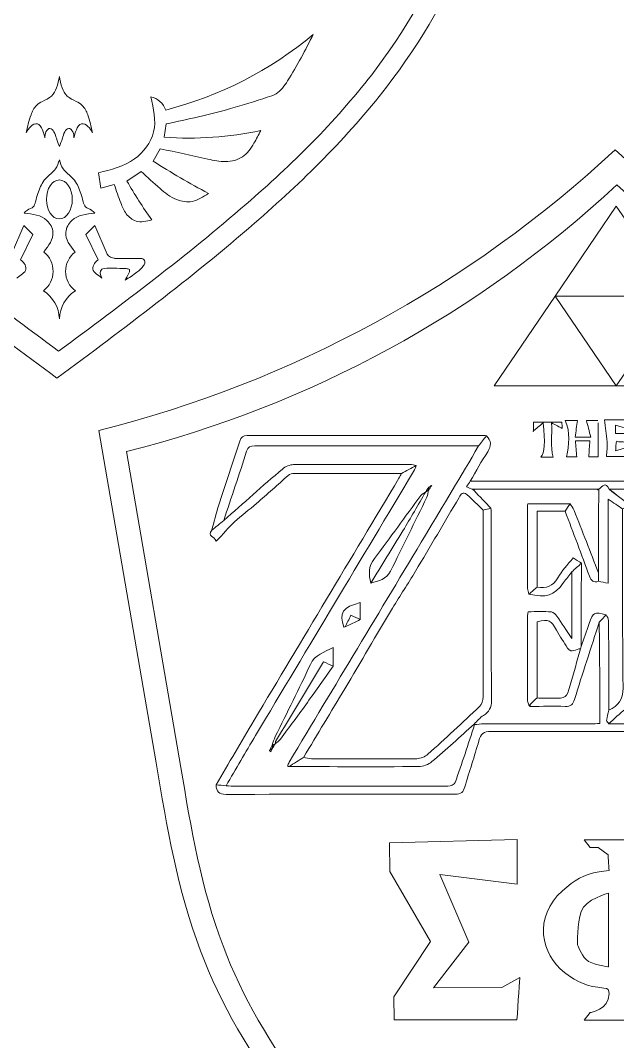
# Model space of a CAD drawing. Header units: inches. Extents: x 0 to 12, y 0 to 12.
# Drawn here: x 5.467 to 6.429, y 4.201 to 5.845 of the extents above; entities that cross this region are included whole.
import ezdxf

# ---------------------------------------------------------------- set-up
doc = ezdxf.new("R2010")
doc.units = ezdxf.units.IN
doc.header["$MEASUREMENT"] = 0

msp = doc.modelspace()

# ---------------------------------------------------------------- linework, layer by layer
at = {"color": 5, "lineweight": 0}
for p, q in [((5.699, 5.6572), (5.7022, 5.6785)), ((5.6809, 5.6186), (5.6926, 5.6384)), ((5.5929, 5.6), (5.5967, 5.5753)), ((5.6388, 5.5866), (5.662, 5.6019)), ((5.5967, 5.5753), (5.6184, 5.581)), ((6.4272, 5.5463), (6.3287, 5.4015)), ((6.5256, 5.4015), (6.4272, 5.5463)), ((5.4531, 5.4688), (5.473, 5.5152)), ((5.473, 5.5152), (5.4874, 5.5007)), ((5.5871, 5.5152), (5.5727, 5.5007)), ((5.607, 5.4688), (5.5871, 5.5152)), ((5.4874, 5.5007), (5.4674, 5.4599)), ((5.5727, 5.5007), (5.5927, 5.4599)), ((5.6607, 5.4621), (5.619, 5.4621)), ((6.3287, 5.4015), (6.2303, 5.2568)), ((6.4272, 5.2568), (6.3287, 5.4015)), ((6.3287, 5.4015), (6.5256, 5.4015)), ((6.5256, 5.4015), (6.4272, 5.2568)), ((6.2303, 5.2568), (6.4272, 5.2568)), ((6.4272, 5.2568), (6.6241, 5.2568)), ((5.6381, 5.151), (5.7259, 4.6426))]:
    msp.add_line(p, q, dxfattribs=at)
at = {"color": 250, "lineweight": 0}
msp.add_line((5.5937, 5.185), (5.6862, 4.6499), dxfattribs=at)
at = {"color": 5, "lineweight": 0}
for centre, radius, start, end in [((5.5518, 6.2861), 0.604, 284.3341, 309.8666), ((5.6708, 5.6905), 0.0322, 18.8063, 78.5326), ((5.7393, 6.2063), 0.5506, 265.8076, 282.0733), ((6.4724, 6.8731), 1.4833, 237.7506, 241.7403), ((5.1969, 6.9041), 1.8077, 284.1261, 312.9293), ((6.2985, 5.9658), 0.7609, 209.8934, 215.4983), ((7.6594, 6.9041), 1.8077, 227.0707, 255.8739), ((5.4808, 5.4413), 0.0392, 306.8379, 52.1804), ((5.5793, 5.4413), 0.0392, 127.8196, 233.1621), ((5.6193, 5.4768), 0.0146, 212.8639, 268.9541), ((5.474, 5.3628), 0.0561, 1.9204, 57.3192), ((5.5861, 5.3628), 0.0561, 122.6808, 178.0796)]:
    msp.add_arc(centre, radius, start, end, dxfattribs=at)
at = {"color": 250, "lineweight": 0}
for centre, start, end in [((5.1293, 7.0303), 284.1261, 312.9293), ((7.7214, 7.0303), 227.0707, 255.8739)]:
    msp.add_arc(centre, 1.9029, start, end, dxfattribs=at)
at = {"color": 5, "lineweight": 0}
msp.add_ellipse((5.53, 5.557), major_axis=(0, 0.0313), ratio=0.665933, dxfattribs=at)
at = {"color": 250, "lineweight": 0}
for points in [[(5.5262, 5.2691), (5.418, 5.3496), (5.2282, 5.4909), (4.9912, 5.7218), (4.8376, 5.9843), (4.8038, 6.1789), (4.7871, 6.2819)], [(5.5262, 5.2691), (5.6343, 5.3496), (5.8242, 5.4909), (6.0612, 5.7218), (6.2147, 5.9843), (6.2486, 6.1789), (6.2653, 6.2819)], [(6.4254, 3.6371), (6.3172, 3.7176), (6.1274, 3.8588), (5.8904, 4.0898), (5.7368, 4.3523), (5.7029, 4.5469), (5.6862, 4.6499)], [(6.4254, 3.6371), (6.5335, 3.7176), (6.7234, 3.8588), (6.9604, 4.0898), (7.1139, 4.3523), (7.1478, 4.5469), (7.1645, 4.6499)]]:
    msp.add_open_spline(points, degree=3, knots=[0, 0, 0, 0, 0.0808468, 0.1419248, 0.197496, 0.2597021, 0.2597021, 0.2597021, 0.2597021], dxfattribs=at)
at = {"color": 5, "lineweight": 0}
for points, knots in [([(5.5289, 5.3125), (5.4262, 5.389), (5.2459, 5.5232), (5.0207, 5.7426), (4.8748, 5.992), (4.8426, 6.1768), (4.8268, 6.2747)], [0, 0, 0, 0, 0.0808468, 0.1419248, 0.197496, 0.2597021, 0.2597021, 0.2597021, 0.2597021]), ([(5.5289, 5.3125), (5.6317, 5.389), (5.812, 5.5232), (6.0372, 5.7426), (6.1831, 5.992), (6.2152, 6.1768), (6.2311, 6.2747)], [0, 0, 0, 0, 0.0808468, 0.1419248, 0.197496, 0.2597021, 0.2597021, 0.2597021, 0.2597021]), ([(5.7022, 5.6785), (5.7371, 5.686), (5.7921, 5.698), (5.8499, 5.7165), (5.8839, 5.7275), (5.9094, 5.7644), (5.9263, 5.7975), (5.939, 5.8225)], [0, 0, 0, 0, 0.02753964, 0.04351363, 0.0474821, 0.05463243, 0.07669562, 0.07669562, 0.07669562, 0.07669562]), ([(5.53, 5.7551), (5.5288, 5.7488), (5.5267, 5.7376), (5.5184, 5.7215), (5.5043, 5.7159), (5.4908, 5.7079), (5.4821, 5.6894), (5.4788, 5.6742), (5.4768, 5.6647)], [0, 0, 0, 0, 0.00496667, 0.00889983, 0.01334248, 0.01630321, 0.02086423, 0.02843291, 0.02843291, 0.02843291, 0.02843291]), ([(5.53, 5.7551), (5.5312, 5.7488), (5.5334, 5.7376), (5.5417, 5.7215), (5.5558, 5.7159), (5.5693, 5.7079), (5.578, 5.6894), (5.5812, 5.6742), (5.5833, 5.6647)], [0, 0, 0, 0, 0.00496667, 0.00889983, 0.01334248, 0.01630321, 0.02086423, 0.02843291, 0.02843291, 0.02843291, 0.02843291]), ([(5.5929, 5.6), (5.6134, 5.6049), (5.6516, 5.614), (5.6905, 5.6657), (5.6817, 5.703), (5.6772, 5.7221)], [0, 0, 0, 0, 0.01607831, 0.02987121, 0.04449574, 0.04449574, 0.04449574, 0.04449574]), ([(5.5067, 5.6562), (5.5056, 5.6604), (5.5037, 5.6685), (5.4958, 5.6824), (5.4827, 5.6746), (5.4788, 5.6681), (5.4768, 5.6647)], [0, 0, 0, 0, 0.00351206, 0.00679766, 0.00978558, 0.01288207, 0.01288207, 0.01288207, 0.01288207]), ([(5.53, 5.642), (5.5283, 5.6465), (5.5252, 5.6545), (5.5226, 5.6647), (5.515, 5.6743), (5.5069, 5.6653), (5.5067, 5.6593), (5.5067, 5.6562)], [0, 0, 0, 0, 0.00367448, 0.00651244, 0.00872326, 0.0109429, 0.0134626, 0.0134626, 0.0134626, 0.0134626]), ([(5.53, 5.642), (5.5318, 5.6465), (5.5349, 5.6545), (5.5374, 5.6647), (5.545, 5.6743), (5.5532, 5.6653), (5.5533, 5.6593), (5.5534, 5.6562)], [0, 0, 0, 0, 0.00367448, 0.00651244, 0.00872326, 0.0109429, 0.0134626, 0.0134626, 0.0134626, 0.0134626]), ([(5.5534, 5.6562), (5.5545, 5.6604), (5.5564, 5.6685), (5.5642, 5.6824), (5.5774, 5.6746), (5.5813, 5.6681), (5.5833, 5.6647)], [0, 0, 0, 0, 0.00351206, 0.00679766, 0.00978558, 0.01288207, 0.01288207, 0.01288207, 0.01288207]), ([(5.6926, 5.6384), (5.7181, 5.6331), (5.7532, 5.6258), (5.7973, 5.6155), (5.8272, 5.6229), (5.8432, 5.6456), (5.851, 5.661), (5.8544, 5.6679)], [0, 0, 0, 0, 0.02023305, 0.02779216, 0.03497388, 0.04239776, 0.04841567, 0.04841567, 0.04841567, 0.04841567]), ([(5.53, 5.6208), (5.5286, 5.6156), (5.5261, 5.6069), (5.5153, 5.5976), (5.5029, 5.5867), (5.4963, 5.5694), (5.4919, 5.5552), (5.489, 5.5433), (5.4789, 5.5413), (5.4748, 5.5367), (5.4732, 5.5349)], [0, 0, 0, 0, 0.00412311, 0.00675957, 0.01082209, 0.01687384, 0.02044886, 0.02277519, 0.025562, 0.02745838, 0.02745838, 0.02745838, 0.02745838]), ([(5.53, 5.6208), (5.5315, 5.6156), (5.534, 5.6069), (5.5448, 5.5976), (5.5572, 5.5867), (5.5637, 5.5694), (5.5681, 5.5552), (5.5711, 5.5433), (5.5812, 5.5413), (5.5853, 5.5367), (5.5869, 5.5349)], [0, 0, 0, 0, 0.00412311, 0.00675957, 0.01082209, 0.01687384, 0.02044886, 0.02277519, 0.025562, 0.02745838, 0.02745838, 0.02745838, 0.02745838]), ([(5.662, 5.6019), (5.6719, 5.5928), (5.6898, 5.5763), (5.7154, 5.5552), (5.7462, 5.5507), (5.7618, 5.5611), (5.7701, 5.5666)], [0, 0, 0, 0, 0.01052872, 0.01884852, 0.02537562, 0.03288337, 0.03288337, 0.03288337, 0.03288337]), ([(5.6184, 5.581), (5.6219, 5.5711), (5.6275, 5.555), (5.6362, 5.533), (5.6548, 5.5181), (5.6702, 5.5218), (5.679, 5.524)], [0, 0, 0, 0, 0.00813648, 0.01321573, 0.01827977, 0.02485473, 0.02485473, 0.02485473, 0.02485473]), ([(5.5048, 5.4723), (5.5128, 5.4825), (5.5256, 5.499), (5.5081, 5.5312), (5.4868, 5.5334), (5.4732, 5.5349)], [0, 0, 0, 0, 0.00906876, 0.01459213, 0.02458282, 0.02458282, 0.02458282, 0.02458282]), ([(5.5553, 5.4723), (5.5473, 5.4825), (5.5345, 5.499), (5.552, 5.5312), (5.5733, 5.5334), (5.5869, 5.5349)], [0, 0, 0, 0, 0.00906876, 0.01459213, 0.02458282, 0.02458282, 0.02458282, 0.02458282]), ([(5.4674, 5.4599), (5.4696, 5.4581), (5.4743, 5.4543), (5.4788, 5.4402), (5.4669, 5.4351), (5.4616, 5.4304), (5.4614, 5.4302)], [0, 0, 0, 0, 0.002263082, 0.004672888, 0.009805081, 0.009973743, 0.009973743, 0.009973743, 0.009973743]), ([(5.5927, 5.4599), (5.5905, 5.4581), (5.5858, 5.4543), (5.5813, 5.4402), (5.5932, 5.4351), (5.5985, 5.4304), (5.5986, 5.4302)], [0, 0, 0, 0, 0.002263082, 0.004672888, 0.009805081, 0.009973743, 0.009973743, 0.009973743, 0.009973743]), ([(5.6358, 5.4269), (5.6424, 5.431), (5.6532, 5.4378), (5.6639, 5.4476), (5.669, 5.4557), (5.6658, 5.4619), (5.6621, 5.462), (5.6607, 5.4621)], [0, 0, 0, 0, 0.00596177, 0.00986587, 0.01130521, 0.01296865, 0.01403095, 0.01403095, 0.01403095, 0.01403095]), ([(5.6358, 5.4269), (5.6377, 5.4301), (5.6402, 5.4344), (5.6429, 5.4398), (5.6436, 5.4453), (5.6314, 5.4458), (5.6196, 5.4463), (5.6063, 5.4464), (5.5983, 5.4451), (5.5947, 5.4392), (5.5966, 5.4338), (5.5986, 5.4302)], [0, 0, 0, 0, 0.00278599, 0.00388366, 0.00486863, 0.00626844, 0.01134116, 0.01538852, 0.01640716, 0.01732059, 0.0203083, 0.0203083, 0.0203083, 0.0203083]), ([(6.2183, 5.1765), (6.214, 5.1711), (6.2097, 5.1656), (6.2054, 5.1601), (6.0852, 5.1601), (5.9651, 5.1601), (5.845, 5.1604), (5.8378, 5.1604), (5.834, 5.1587), (5.8317, 5.1515), (5.8197, 5.1143), (5.8072, 5.0773), (5.7949, 5.0402), (5.7884, 5.0349), (5.782, 5.0296), (5.7756, 5.0243), (5.7792, 5.0375), (5.7822, 5.0509), (5.7864, 5.0639), (5.7977, 5.0987), (5.8096, 5.1333), (5.8209, 5.1681), (5.8229, 5.1744), (5.8257, 5.1772), (5.8327, 5.1772), (5.9597, 5.1769), (6.0866, 5.177), (6.2135, 5.1769), (6.2151, 5.1769), (6.2167, 5.1767), (6.2183, 5.1765)], [0, 0, 0, 0, 1, 1, 1, 2, 2, 2, 3, 3, 3, 4, 4, 4, 5, 5, 5, 6, 6, 6, 7, 7, 7, 8, 8, 8, 9, 9, 9, 10, 10, 10, 10]), ([(6.2183, 5.1765), (6.2258, 5.1684), (6.2262, 5.1605), (6.22, 5.1508), (6.21, 5.1355), (6.2012, 5.1194), (6.192, 5.1036), (6.19, 5.1007), (6.1881, 5.0978), (6.1859, 5.0944), (6.1896, 5.0928), (6.1925, 5.0916), (6.1954, 5.0903), (6.1963, 5.0897), (6.1971, 5.089), (6.198, 5.0883), (6.207, 5.0788), (6.2161, 5.0693), (6.2252, 5.0598), (6.221, 5.0589), (6.2169, 5.0579), (6.2128, 5.057), (6.2041, 5.0652), (6.1955, 5.0735), (6.1868, 5.0817), (6.1799, 5.0881), (6.1768, 5.0819), (6.1741, 5.0773), (6.1505, 5.0377), (6.1273, 4.9979), (6.1037, 4.9584), (6.0917, 4.9385), (6.0787, 4.9192), (6.0668, 4.8992), (6.0409, 4.856), (6.0155, 4.8125), (5.9897, 4.7692), (5.9678, 4.7324), (5.9456, 4.6958), (5.9236, 4.6591), (5.9157, 4.6541), (5.9078, 4.6491), (5.8999, 4.644), (5.8999, 4.644), (5.8998, 4.6441), (5.8998, 4.6441), (5.8992, 4.6444), (5.8985, 4.6445), (5.8978, 4.6445), (5.8985, 4.6467), (5.899, 4.6492), (5.9002, 4.6512), (5.9734, 4.7731), (6.0467, 4.8949), (6.1199, 5.0167), (6.1485, 5.0644), (6.1769, 5.1123), (6.2054, 5.1601), (6.2097, 5.1656), (6.214, 5.1711), (6.2183, 5.1765)], [0, 0, 0, 0, 1, 1, 1, 2, 2, 2, 3, 3, 3, 4, 4, 4, 5, 5, 5, 6, 6, 6, 7, 7, 7, 8, 8, 8, 9, 9, 9, 10, 10, 10, 11, 11, 11, 12, 12, 12, 13, 13, 13, 14, 14, 14, 15, 15, 15, 16, 16, 16, 17, 17, 17, 18, 18, 18, 19, 19, 19, 20, 20, 20, 20]), ([(6.105, 5.1289), (6.1015, 5.1294), (6.0979, 5.1303), (6.0944, 5.1303), (6.032, 5.1304), (5.9697, 5.1306), (5.9074, 5.1301), (5.9013, 5.13), (5.894, 5.127), (5.8893, 5.123), (5.8575, 5.0957), (5.8263, 5.0679), (5.7949, 5.0402), (5.8072, 5.0773), (5.8197, 5.1143), (5.8317, 5.1515), (5.834, 5.1587), (5.8378, 5.1604), (5.845, 5.1604), (5.9651, 5.1601), (6.0852, 5.1601), (6.2054, 5.1601), (6.1769, 5.1123), (6.1485, 5.0644), (6.1199, 5.0167), (6.0467, 4.8949), (5.9734, 4.7731), (5.9002, 4.6512), (5.899, 4.6492), (5.8985, 4.6467), (5.8978, 4.6445), (5.8984, 4.6443), (5.8991, 4.6442), (5.8998, 4.6441), (5.8998, 4.6441), (5.8999, 4.644), (5.8999, 4.644), (5.9695, 4.6439), (6.039, 4.6435), (6.1086, 4.644), (6.1159, 4.644), (6.1246, 4.6472), (6.1302, 4.6519), (6.1534, 4.6714), (6.1756, 4.6921), (6.1982, 4.7124), (6.1982, 4.7124), (6.1989, 4.7115), (6.1989, 4.7115), (6.1886, 4.6803), (6.1785, 4.649), (6.1675, 4.6181), (6.1665, 4.6152), (6.16, 4.6127), (6.156, 4.6126), (6.1312, 4.6121), (6.1064, 4.6124), (6.0816, 4.6124), (5.9926, 4.6124), (5.9035, 4.6123), (5.8145, 4.6124), (5.8092, 4.6124), (5.804, 4.6128), (5.7987, 4.6131), (5.8145, 4.6401), (5.83, 4.6672), (5.8461, 4.6941), (5.9309, 4.8358), (6.0158, 4.9774), (6.1006, 5.1191), (6.1024, 5.1221), (6.1036, 5.1256), (6.105, 5.1289)], [0, 0, 0, 0, 1, 1, 1, 2, 2, 2, 3, 3, 3, 4, 4, 4, 5, 5, 5, 6, 6, 6, 7, 7, 7, 8, 8, 8, 9, 9, 9, 10, 10, 10, 11, 11, 11, 12, 12, 12, 13, 13, 13, 14, 14, 14, 15, 15, 15, 16, 16, 16, 17, 17, 17, 18, 18, 18, 19, 19, 19, 20, 20, 20, 21, 21, 21, 22, 22, 22, 23, 23, 23, 24, 24, 24, 24]), ([(6.105, 5.1289), (6.097, 5.1245), (6.0889, 5.1201), (6.0809, 5.1157), (6.0235, 5.1158), (5.966, 5.116), (5.9086, 5.1159), (5.9053, 5.1159), (5.9012, 5.1147), (5.8988, 5.1126), (5.8816, 5.0978), (5.8649, 5.0825), (5.8478, 5.0676), (5.8361, 5.0575), (5.8235, 5.0485), (5.8122, 5.038), (5.8022, 5.0288), (5.7936, 5.0182), (5.7828, 5.0066), (5.7796, 5.0149), (5.7677, 5.0148), (5.7756, 5.0243), (5.782, 5.0296), (5.7884, 5.0349), (5.7949, 5.0402), (5.8263, 5.0679), (5.8575, 5.0957), (5.8893, 5.123), (5.894, 5.127), (5.9013, 5.13), (5.9074, 5.1301), (5.9697, 5.1306), (6.032, 5.1304), (6.0944, 5.1303), (6.0979, 5.1303), (6.1015, 5.1294), (6.105, 5.1289)], [0, 0, 0, 0, 1, 1, 1, 2, 2, 2, 3, 3, 3, 4, 4, 4, 5, 5, 5, 6, 6, 6, 7, 7, 7, 8, 8, 8, 9, 9, 9, 10, 10, 10, 11, 11, 11, 12, 12, 12, 12]), ([(5.7987, 4.6131), (5.7933, 4.6136), (5.7879, 4.614), (5.7825, 4.6145), (5.8029, 4.6492), (5.8231, 4.684), (5.8437, 4.7185), (5.9214, 4.8485), (5.9993, 4.9783), (6.077, 5.1082), (6.0785, 5.1106), (6.0796, 5.1132), (6.0809, 5.1157), (6.0889, 5.1201), (6.097, 5.1245), (6.105, 5.1289), (6.1036, 5.1256), (6.1024, 5.1221), (6.1006, 5.1191), (6.0158, 4.9774), (5.9309, 4.8358), (5.8461, 4.6941), (5.83, 4.6672), (5.8145, 4.6401), (5.7987, 4.6131)], [0, 0, 0, 0, 1, 1, 1, 2, 2, 2, 3, 3, 3, 4, 4, 4, 5, 5, 5, 6, 6, 6, 7, 7, 7, 8, 8, 8, 8]), ([(6.1249, 5.0936), (6.1249, 5.0936), (6.125, 5.0937), (6.125, 5.0937), (6.1234, 5.0912), (6.1217, 5.0888), (6.1201, 5.0863), (6.1201, 5.0863), (6.1201, 5.0863), (6.1201, 5.0863), (6.1174, 5.0843), (6.114, 5.0828), (6.1121, 5.0802), (6.0872, 5.0465), (6.0631, 5.0123), (6.0376, 4.9792), (6.0275, 4.9661), (6.0283, 4.9534), (6.0319, 4.9394), (6.0442, 4.9427), (6.057, 4.9456), (6.0633, 4.9584), (6.0831, 4.9981), (6.1026, 5.038), (6.122, 5.0778), (6.1236, 5.0812), (6.1239, 5.0853), (6.1248, 5.089), (6.1248, 5.089), (6.1248, 5.0889), (6.1248, 5.0889), (6.1264, 5.0915), (6.1281, 5.094), (6.1298, 5.0966), (6.1282, 5.0956), (6.1265, 5.0946), (6.1249, 5.0936)], [0, 0, 0, 0, 1, 1, 1, 2, 2, 2, 3, 3, 3, 4, 4, 4, 5, 5, 5, 6, 6, 6, 7, 7, 7, 8, 8, 8, 9, 9, 9, 10, 10, 10, 11, 11, 11, 12, 12, 12, 12]), ([(6.1248, 5.0889), (6.1248, 5.0905), (6.1249, 5.0921), (6.125, 5.0937), (6.125, 5.0937), (6.1249, 5.0936), (6.1249, 5.0936), (6.1265, 5.0946), (6.1282, 5.0956), (6.1298, 5.0966), (6.1281, 5.094), (6.1264, 5.0915), (6.1248, 5.0889)], [0, 0, 0, 0, 1, 1, 1, 2, 2, 2, 3, 3, 3, 4, 4, 4, 4]), ([(6.1298, 5.0966), (6.1282, 5.0956), (6.1265, 5.0946), (6.1249, 5.0936), (6.1265, 5.0946), (6.1282, 5.0956), (6.1298, 5.0966)], [0, 0, 0, 0, 1, 1, 1, 2, 2, 2, 2]), ([(6.5605, 5.1033), (6.5562, 5.099), (6.552, 5.0947), (6.5477, 5.0903), (6.5037, 5.0903), (6.4597, 5.0903), (6.4156, 5.0904), (6.4102, 5.104), (6.4047, 5.0946), (6.3992, 5.0905), (6.3982, 5.0904), (6.3972, 5.0904), (6.3963, 5.0903), (6.3303, 5.0903), (6.2643, 5.0903), (6.1983, 5.0903), (6.1974, 5.0903), (6.1964, 5.0903), (6.1954, 5.0903), (6.1925, 5.0916), (6.1896, 5.0928), (6.1859, 5.0944), (6.1881, 5.0978), (6.19, 5.1007), (6.192, 5.1036), (6.3112, 5.1037), (6.4303, 5.1037), (6.5495, 5.1037), (6.5532, 5.1037), (6.5568, 5.1034), (6.5605, 5.1033)], [0, 0, 0, 0, 1, 1, 1, 2, 2, 2, 3, 3, 3, 4, 4, 4, 5, 5, 5, 6, 6, 6, 7, 7, 7, 8, 8, 8, 9, 9, 9, 10, 10, 10, 10]), ([(6.4503, 5.0643), (6.446, 5.0625), (6.4417, 5.0607), (6.4374, 5.0589), (6.43, 5.0638), (6.4227, 5.0686), (6.414, 5.0744), (6.414, 5.0287), (6.414, 4.9846), (6.414, 4.9392), (6.4081, 4.9404), (6.4032, 4.9413), (6.3984, 4.9422), (6.3984, 4.9468), (6.3985, 4.9513), (6.3985, 4.9558), (6.3986, 5.0001), (6.3987, 5.0444), (6.3988, 5.0888), (6.399, 5.0893), (6.3991, 5.0899), (6.3992, 5.0905), (6.4047, 5.0946), (6.4102, 5.104), (6.4156, 5.0904), (6.4272, 5.0817), (6.4387, 5.073), (6.4503, 5.0643)], [0, 0, 0, 0, 1, 1, 1, 2, 2, 2, 3, 3, 3, 4, 4, 4, 5, 5, 5, 6, 6, 6, 7, 7, 7, 8, 8, 8, 9, 9, 9, 9]), ([(6.7654, 5.0843), (6.7932, 5.0725), (6.8134, 5.0536), (6.8276, 5.0262), (6.8469, 4.9887), (6.8557, 4.9494), (6.8558, 4.9077), (6.8558, 4.8989), (6.8543, 4.8902), (6.8536, 4.8815), (6.8542, 4.8732), (6.8569, 4.8643), (6.855, 4.8566), (6.8494, 4.8335), (6.842, 4.8108), (6.8351, 4.788), (6.8334, 4.7823), (6.8308, 4.7768), (6.8287, 4.7712), (6.8181, 4.7598), (6.8075, 4.7485), (6.797, 4.737), (6.7966, 4.7366), (6.7968, 4.7354), (6.7968, 4.7346), (6.7968, 4.7346), (6.7968, 4.7349), (6.7968, 4.7349), (6.7733, 4.7145), (6.7434, 4.71), (6.7149, 4.7023), (6.7064, 4.7001), (6.6971, 4.7003), (6.6882, 4.7003), (6.5339, 4.7002), (6.3796, 4.7001), (6.2253, 4.7005), (6.2134, 4.7006), (6.2087, 4.6962), (6.2057, 4.6855), (6.1988, 4.6607), (6.1904, 4.6362), (6.1832, 4.6114), (6.1808, 4.6029), (6.1772, 4.5994), (6.1675, 4.5994), (6.0445, 4.5997), (5.9216, 4.5996), (5.7986, 4.5991), (5.787, 4.5991), (5.7826, 4.6039), (5.7825, 4.6145), (5.7879, 4.614), (5.7933, 4.6136), (5.7987, 4.6131), (5.804, 4.6128), (5.8092, 4.6124), (5.8145, 4.6124), (5.9035, 4.6123), (5.9926, 4.6124), (6.0816, 4.6124), (6.1064, 4.6124), (6.1312, 4.6121), (6.156, 4.6126), (6.16, 4.6127), (6.1665, 4.6152), (6.1675, 4.6181), (6.1785, 4.649), (6.1886, 4.6803), (6.1989, 4.7115), (6.2038, 4.7119), (6.2086, 4.7127), (6.2134, 4.7127), (6.2712, 4.7128), (6.3289, 4.7128), (6.3867, 4.7128), (6.391, 4.7128), (6.3953, 4.7132), (6.4007, 4.7134), (6.4007, 4.732), (6.4008, 4.7495), (6.4007, 4.7669), (6.4004, 4.8035), (6.4, 4.84), (6.3997, 4.8766), (6.4035, 4.8805), (6.4072, 4.8845), (6.411, 4.8884), (6.4123, 4.8853), (6.4146, 4.8822), (6.4147, 4.8791), (6.415, 4.831), (6.415, 4.7829), (6.415, 4.7349), (6.4138, 4.7294), (6.4123, 4.7239), (6.4116, 4.7183), (6.4115, 4.7166), (6.4138, 4.7147), (6.415, 4.7129), (6.4768, 4.7129), (6.5385, 4.7129), (6.6012, 4.7129), (6.6012, 4.7248), (6.6012, 4.7349), (6.6012, 4.745), (6.6009, 4.7889), (6.6006, 4.8329), (6.6002, 4.8768), (6.6042, 4.8815), (6.6081, 4.8861), (6.612, 4.8907), (6.6132, 4.8876), (6.6155, 4.8846), (6.6156, 4.8815), (6.6159, 4.834), (6.6159, 4.7866), (6.6161, 4.7391), (6.6144, 4.7308), (6.6128, 4.7225), (6.6111, 4.7142), (6.6151, 4.7137), (6.619, 4.7127), (6.623, 4.7128), (6.6502, 4.7133), (6.6774, 4.7138), (6.7046, 4.7148), (6.7633, 4.717), (6.8078, 4.7497), (6.8266, 4.8052), (6.841, 4.8478), (6.843, 4.8917), (6.8388, 4.9363), (6.8333, 4.9956), (6.8135, 5.0462), (6.7579, 5.0763), (6.7604, 5.079), (6.7629, 5.0817), (6.7654, 5.0843)], [0, 0, 0, 0, 1, 1, 1, 2, 2, 2, 3, 3, 3, 4, 4, 4, 5, 5, 5, 6, 6, 6, 7, 7, 7, 8, 8, 8, 9, 9, 9, 10, 10, 10, 11, 11, 11, 12, 12, 12, 13, 13, 13, 14, 14, 14, 15, 15, 15, 16, 16, 16, 17, 17, 17, 18, 18, 18, 19, 19, 19, 20, 20, 20, 21, 21, 21, 22, 22, 22, 23, 23, 23, 24, 24, 24, 25, 25, 25, 26, 26, 26, 27, 27, 27, 28, 28, 28, 29, 29, 29, 30, 30, 30, 31, 31, 31, 32, 32, 32, 33, 33, 33, 34, 34, 34, 35, 35, 35, 36, 36, 36, 37, 37, 37, 38, 38, 38, 39, 39, 39, 40, 40, 40, 41, 41, 41, 42, 42, 42, 43, 43, 43, 44, 44, 44, 45, 45, 45, 46, 46, 46, 46]), ([(6.1201, 5.0863), (6.1079, 5.0654), (6.0959, 5.0443), (6.0834, 5.0235), (6.0664, 4.9953), (6.0491, 4.9674), (6.0319, 4.9394), (6.0283, 4.9534), (6.0275, 4.9661), (6.0376, 4.9792), (6.0631, 5.0123), (6.0872, 5.0465), (6.1121, 5.0802), (6.114, 5.0828), (6.1174, 5.0843), (6.1201, 5.0863)], [0, 0, 0, 0, 1, 1, 1, 2, 2, 2, 3, 3, 3, 4, 4, 4, 5, 5, 5, 5]), ([(6.1248, 5.089), (6.1239, 5.0853), (6.1236, 5.0812), (6.122, 5.0778), (6.1026, 5.038), (6.0831, 4.9981), (6.0633, 4.9584), (6.057, 4.9456), (6.0442, 4.9427), (6.0319, 4.9394), (6.0491, 4.9674), (6.0664, 4.9953), (6.0834, 5.0235), (6.0959, 5.0443), (6.1079, 5.0654), (6.1201, 5.0863), (6.1201, 5.0863), (6.1201, 5.0863), (6.1201, 5.0863), (6.1217, 5.0872), (6.1232, 5.0881), (6.1248, 5.089)], [0, 0, 0, 0, 1, 1, 1, 2, 2, 2, 3, 3, 3, 4, 4, 4, 5, 5, 5, 6, 6, 6, 7, 7, 7, 7]), ([(6.1248, 5.089), (6.1232, 5.0881), (6.1217, 5.0872), (6.1201, 5.0863), (6.1217, 5.0888), (6.1234, 5.0912), (6.125, 5.0937), (6.1249, 5.0921), (6.1248, 5.0905), (6.1248, 5.0889), (6.1248, 5.0889), (6.1248, 5.089), (6.1248, 5.089)], [0, 0, 0, 0, 1, 1, 1, 2, 2, 2, 3, 3, 3, 4, 4, 4, 4]), ([(6.1983, 5.0903), (6.1982, 5.0897), (6.1981, 5.089), (6.198, 5.0883), (6.1971, 5.089), (6.1963, 5.0897), (6.1954, 5.0903), (6.1964, 5.0903), (6.1974, 5.0903), (6.1983, 5.0903)], [0, 0, 0, 0, 1, 1, 1, 2, 2, 2, 3, 3, 3, 3]), ([(6.1983, 5.0903), (6.2643, 5.0903), (6.3303, 5.0903), (6.3963, 5.0903), (6.3971, 5.0898), (6.398, 5.0893), (6.3988, 5.0888), (6.3987, 5.0444), (6.3986, 5.0001), (6.3985, 4.9558), (6.3854, 4.9894), (6.3724, 5.0229), (6.3592, 5.0564), (6.3577, 5.0602), (6.3549, 5.0636), (6.3527, 5.0672), (6.3304, 5.0672), (6.308, 5.0672), (6.2848, 5.0672), (6.2846, 5.0659), (6.2841, 5.064), (6.2841, 5.0621), (6.2841, 5.0183), (6.284, 4.9746), (6.2842, 4.9308), (6.2842, 4.9278), (6.2857, 4.9248), (6.2865, 4.9218), (6.3136, 4.9147), (6.3269, 4.9191), (6.3423, 4.9402), (6.3466, 4.946), (6.3511, 4.9518), (6.3556, 4.9576), (6.3556, 4.9228), (6.3556, 4.8879), (6.3556, 4.8502), (6.3464, 4.8639), (6.3393, 4.8751), (6.3316, 4.886), (6.3294, 4.889), (6.3259, 4.8928), (6.3228, 4.893), (6.3104, 4.8938), (6.2979, 4.8933), (6.285, 4.8933), (6.2846, 4.8899), (6.2841, 4.888), (6.2841, 4.8861), (6.284, 4.8414), (6.284, 4.7968), (6.2841, 4.7521), (6.2841, 4.749), (6.2855, 4.746), (6.2862, 4.7429), (6.287, 4.7422), (6.2878, 4.7415), (6.2886, 4.7408), (6.3073, 4.7409), (6.3261, 4.7416), (6.3448, 4.7408), (6.354, 4.7405), (6.3574, 4.7439), (6.3599, 4.7522), (6.3729, 4.7938), (6.3864, 4.8352), (6.3997, 4.8766), (6.4, 4.84), (6.4004, 4.8035), (6.4007, 4.7669), (6.4008, 4.7495), (6.4007, 4.732), (6.4007, 4.7134), (6.3953, 4.7132), (6.391, 4.7128), (6.3867, 4.7128), (6.3289, 4.7128), (6.2712, 4.7128), (6.2134, 4.7127), (6.2086, 4.7127), (6.2038, 4.7119), (6.1989, 4.7115), (6.1989, 4.7115), (6.1982, 4.7124), (6.1982, 4.7124), (6.2032, 4.7171), (6.2075, 4.7229), (6.2132, 4.7263), (6.2226, 4.732), (6.2261, 4.7391), (6.226, 4.7502), (6.2256, 4.8489), (6.2258, 4.9477), (6.2258, 5.0465), (6.2258, 5.0509), (6.2254, 5.0554), (6.2252, 5.0598), (6.2161, 5.0693), (6.207, 5.0788), (6.198, 5.0883), (6.1981, 5.089), (6.1982, 5.0897), (6.1983, 5.0903)], [0, 0, 0, 0, 1, 1, 1, 2, 2, 2, 3, 3, 3, 4, 4, 4, 5, 5, 5, 6, 6, 6, 7, 7, 7, 8, 8, 8, 9, 9, 9, 10, 10, 10, 11, 11, 11, 12, 12, 12, 13, 13, 13, 14, 14, 14, 15, 15, 15, 16, 16, 16, 17, 17, 17, 18, 18, 18, 19, 19, 19, 20, 20, 20, 21, 21, 21, 22, 22, 22, 23, 23, 23, 24, 24, 24, 25, 25, 25, 26, 26, 26, 27, 27, 27, 28, 28, 28, 29, 29, 29, 30, 30, 30, 31, 31, 31, 32, 32, 32, 33, 33, 33, 34, 34, 34, 34]), ([(6.3992, 5.0905), (6.3991, 5.0899), (6.399, 5.0893), (6.3988, 5.0888), (6.398, 5.0893), (6.3971, 5.0898), (6.3963, 5.0903), (6.3972, 5.0904), (6.3982, 5.0904), (6.3992, 5.0905)], [0, 0, 0, 0, 1, 1, 1, 2, 2, 2, 3, 3, 3, 3]), ([(6.5157, 4.7419), (6.528, 4.7411), (6.5404, 4.7396), (6.5528, 4.7401), (6.5553, 4.7402), (6.5585, 4.7472), (6.5599, 4.7515), (6.5735, 4.7932), (6.5868, 4.835), (6.6002, 4.8768), (6.6006, 4.8329), (6.6009, 4.7889), (6.6012, 4.745), (6.6012, 4.7349), (6.6012, 4.7248), (6.6012, 4.7129), (6.5385, 4.7129), (6.4768, 4.7129), (6.415, 4.7129), (6.424, 4.7208), (6.4324, 4.7294), (6.4419, 4.7364), (6.4491, 4.7418), (6.4523, 4.7472), (6.4523, 4.7565), (6.4519, 4.8552), (6.4521, 4.9539), (6.452, 5.0526), (6.452, 5.0565), (6.4509, 5.0604), (6.4503, 5.0643), (6.4387, 5.073), (6.4272, 5.0817), (6.4156, 5.0903), (6.4597, 5.0903), (6.5037, 5.0903), (6.5477, 5.0903), (6.5364, 5.0818), (6.5251, 5.0732), (6.5137, 5.0646), (6.5128, 5.0605), (6.5112, 5.0563), (6.5112, 5.0521), (6.511, 4.9528), (6.511, 4.8536), (6.5112, 4.7543), (6.5112, 4.7502), (6.5128, 4.746), (6.5137, 4.7419), (6.5144, 4.7419), (6.515, 4.7419), (6.5157, 4.7419)], [0, 0, 0, 0, 1, 1, 1, 2, 2, 2, 3, 3, 3, 4, 4, 4, 5, 5, 5, 6, 6, 6, 7, 7, 7, 8, 8, 8, 9, 9, 9, 10, 10, 10, 11, 11, 11, 12, 12, 12, 13, 13, 13, 14, 14, 14, 15, 15, 15, 16, 16, 16, 17, 17, 17, 17]), ([(6.3447, 5.0553), (6.3301, 5.0553), (6.3156, 5.0553), (6.2997, 5.0553), (6.2997, 5.0139), (6.2997, 4.9735), (6.2997, 4.933), (6.2953, 4.9293), (6.2909, 4.9256), (6.2865, 4.9218), (6.2857, 4.9248), (6.2842, 4.9278), (6.2842, 4.9308), (6.284, 4.9746), (6.2841, 5.0183), (6.2841, 5.0621), (6.2841, 5.064), (6.2846, 5.0659), (6.2848, 5.0672), (6.308, 5.0672), (6.3304, 5.0672), (6.3527, 5.0672), (6.3501, 5.0632), (6.3474, 5.0593), (6.3447, 5.0553)], [0, 0, 0, 0, 1, 1, 1, 2, 2, 2, 3, 3, 3, 4, 4, 4, 5, 5, 5, 6, 6, 6, 7, 7, 7, 8, 8, 8, 8]), ([(6.3447, 5.0553), (6.3474, 5.0593), (6.3501, 5.0632), (6.3527, 5.0672), (6.3549, 5.0636), (6.3577, 5.0602), (6.3592, 5.0564), (6.3724, 5.0229), (6.3854, 4.9894), (6.3985, 4.9558), (6.3985, 4.9513), (6.3984, 4.9468), (6.3984, 4.9422), (6.3907, 4.9399), (6.3867, 4.9427), (6.3839, 4.9504), (6.3711, 4.9855), (6.3578, 5.0203), (6.3447, 5.0553)], [0, 0, 0, 0, 1, 1, 1, 2, 2, 2, 3, 3, 3, 4, 4, 4, 5, 5, 5, 6, 6, 6, 6]), ([(6.415, 4.7349), (6.4304, 4.7419), (6.4384, 4.7515), (6.4381, 4.7708), (6.4368, 4.8668), (6.4374, 4.9629), (6.4374, 5.0589), (6.4417, 5.0607), (6.446, 5.0625), (6.4503, 5.0643), (6.4509, 5.0604), (6.452, 5.0565), (6.452, 5.0526), (6.4521, 4.9539), (6.4519, 4.8552), (6.4523, 4.7565), (6.4523, 4.7472), (6.4491, 4.7418), (6.4419, 4.7364), (6.4324, 4.7294), (6.424, 4.7208), (6.415, 4.7129), (6.4138, 4.7147), (6.4115, 4.7166), (6.4116, 4.7183), (6.4123, 4.7239), (6.4138, 4.7294), (6.415, 4.7349)], [0, 0, 0, 0, 1, 1, 1, 2, 2, 2, 3, 3, 3, 4, 4, 4, 5, 5, 5, 6, 6, 6, 7, 7, 7, 8, 8, 8, 9, 9, 9, 9]), ([(5.9236, 4.6591), (5.9277, 4.6582), (5.9319, 4.6565), (5.9361, 4.6565), (5.9926, 4.6563), (6.0491, 4.6562), (6.1056, 4.6567), (6.1117, 4.6568), (6.119, 4.6598), (6.1236, 4.6639), (6.1518, 4.6891), (6.1795, 4.7148), (6.2069, 4.7409), (6.2104, 4.7442), (6.2125, 4.7507), (6.2126, 4.7557), (6.2129, 4.8561), (6.2128, 4.9565), (6.2128, 5.057), (6.2169, 5.0579), (6.221, 5.0589), (6.2252, 5.0598), (6.2254, 5.0554), (6.2258, 5.0509), (6.2258, 5.0465), (6.2258, 4.9477), (6.2256, 4.8489), (6.226, 4.7502), (6.2261, 4.7391), (6.2226, 4.732), (6.2132, 4.7263), (6.2075, 4.7229), (6.2032, 4.7171), (6.1982, 4.7124), (6.1756, 4.6921), (6.1534, 4.6714), (6.1302, 4.6519), (6.1246, 4.6472), (6.1159, 4.644), (6.1086, 4.644), (6.039, 4.6435), (5.9695, 4.6439), (5.8999, 4.644), (5.9078, 4.6491), (5.9157, 4.6541), (5.9236, 4.6591)], [0, 0, 0, 0, 1, 1, 1, 2, 2, 2, 3, 3, 3, 4, 4, 4, 5, 5, 5, 6, 6, 6, 7, 7, 7, 8, 8, 8, 9, 9, 9, 10, 10, 10, 11, 11, 11, 12, 12, 12, 13, 13, 13, 14, 14, 14, 15, 15, 15, 15]), ([(6.3705, 4.8373), (6.3701, 4.836), (6.3697, 4.8348), (6.3693, 4.8335), (6.3625, 4.8343), (6.3551, 4.8246), (6.3488, 4.8346), (6.3428, 4.8442), (6.3362, 4.8535), (6.3308, 4.8634), (6.322, 4.8799), (6.3191, 4.8816), (6.2995, 4.877), (6.2995, 4.8362), (6.2995, 4.7953), (6.2995, 4.7544), (6.2957, 4.751), (6.292, 4.7476), (6.2883, 4.7441), (6.2875, 4.7438), (6.2869, 4.7433), (6.2862, 4.7429), (6.2855, 4.746), (6.2841, 4.749), (6.2841, 4.7521), (6.284, 4.7968), (6.284, 4.8414), (6.2841, 4.8861), (6.2841, 4.888), (6.2846, 4.8899), (6.285, 4.8933), (6.2979, 4.8933), (6.3104, 4.8938), (6.3228, 4.893), (6.3259, 4.8928), (6.3294, 4.889), (6.3316, 4.886), (6.3393, 4.8751), (6.3464, 4.8639), (6.3556, 4.8502), (6.3556, 4.8879), (6.3556, 4.9228), (6.3556, 4.9576), (6.3607, 4.9622), (6.3658, 4.9668), (6.3709, 4.9713), (6.3708, 4.9266), (6.3707, 4.8819), (6.3705, 4.8373)], [0, 0, 0, 0, 1, 1, 1, 2, 2, 2, 3, 3, 3, 4, 4, 4, 5, 5, 5, 6, 6, 6, 7, 7, 7, 8, 8, 8, 9, 9, 9, 10, 10, 10, 11, 11, 11, 12, 12, 12, 13, 13, 13, 14, 14, 14, 15, 15, 15, 16, 16, 16, 16]), ([(6.2865, 4.9218), (6.2909, 4.9256), (6.2953, 4.9293), (6.2997, 4.933), (6.3142, 4.9305), (6.3251, 4.934), (6.3331, 4.9479), (6.3395, 4.959), (6.3486, 4.9685), (6.3576, 4.9802), (6.3622, 4.9772), (6.3665, 4.9742), (6.3709, 4.9713), (6.3658, 4.9668), (6.3607, 4.9622), (6.3556, 4.9576), (6.3511, 4.9518), (6.3466, 4.946), (6.3423, 4.9402), (6.3269, 4.9191), (6.3136, 4.9147), (6.2865, 4.9218)], [0, 0, 0, 0, 1, 1, 1, 2, 2, 2, 3, 3, 3, 4, 4, 4, 5, 5, 5, 6, 6, 6, 7, 7, 7, 7]), ([(5.9904, 4.869), (5.9904, 4.869), (5.9903, 4.8689), (5.9903, 4.8689), (5.9985, 4.8728), (6.0066, 4.8766), (6.0148, 4.8805), (6.0148, 4.8895), (6.0148, 4.8985), (6.0148, 4.908), (5.9864, 4.9008), (5.9803, 4.891), (5.9883, 4.8684), (5.989, 4.8686), (5.9897, 4.8688), (5.9904, 4.869)], [0, 0, 0, 0, 1, 1, 1, 2, 2, 2, 3, 3, 3, 4, 4, 4, 5, 5, 5, 5]), ([(5.9883, 4.8684), (5.9803, 4.891), (5.9864, 4.9008), (6.0148, 4.908), (6.0148, 4.8985), (6.0148, 4.8895), (6.0148, 4.8805), (6.0102, 4.8827), (6.0056, 4.8849), (5.9998, 4.8877), (5.9964, 4.8808), (5.9934, 4.8749), (5.9903, 4.8689), (5.9903, 4.8689), (5.9904, 4.869), (5.9904, 4.869), (5.9897, 4.869), (5.9889, 4.8688), (5.9883, 4.8684)], [0, 0, 0, 0, 1, 1, 1, 2, 2, 2, 3, 3, 3, 4, 4, 4, 5, 5, 5, 6, 6, 6, 6]), ([(5.9903, 4.8689), (5.9934, 4.8749), (5.9964, 4.8808), (5.9998, 4.8877), (6.0056, 4.8849), (6.0102, 4.8827), (6.0148, 4.8805), (6.0066, 4.8766), (5.9985, 4.8728), (5.9903, 4.8689)], [0, 0, 0, 0, 1, 1, 1, 2, 2, 2, 3, 3, 3, 3]), ([(6.3705, 4.8373), (6.3749, 4.8495), (6.3795, 4.8617), (6.3835, 4.8741), (6.3896, 4.8925), (6.3916, 4.8937), (6.411, 4.8884), (6.4072, 4.8845), (6.4035, 4.8805), (6.3997, 4.8766), (6.3864, 4.8352), (6.3729, 4.7938), (6.3599, 4.7522), (6.3574, 4.7439), (6.354, 4.7405), (6.3448, 4.7408), (6.3261, 4.7416), (6.3073, 4.7409), (6.2886, 4.7408), (6.2885, 4.7419), (6.2884, 4.743), (6.2883, 4.7441), (6.292, 4.7476), (6.2957, 4.751), (6.2995, 4.7544), (6.3076, 4.7543), (6.3157, 4.754), (6.3238, 4.754), (6.3464, 4.7539), (6.3467, 4.7539), (6.3531, 4.7752), (6.3588, 4.7945), (6.3639, 4.814), (6.3693, 4.8335), (6.3697, 4.8348), (6.3701, 4.836), (6.3705, 4.8373)], [0, 0, 0, 0, 1, 1, 1, 2, 2, 2, 3, 3, 3, 4, 4, 4, 5, 5, 5, 6, 6, 6, 7, 7, 7, 8, 8, 8, 9, 9, 9, 10, 10, 10, 11, 11, 11, 12, 12, 12, 12]), ([(5.9883, 4.8684), (5.9889, 4.8688), (5.9897, 4.869), (5.9904, 4.869), (5.9897, 4.8688), (5.989, 4.8686), (5.9883, 4.8684)], [0, 0, 0, 0, 1, 1, 1, 2, 2, 2, 2]), ([(5.873, 4.6734), (5.8746, 4.6759), (5.8763, 4.6783), (5.8779, 4.6808), (5.8779, 4.6808), (5.8779, 4.6808), (5.8779, 4.6808), (5.8807, 4.6833), (5.884, 4.6854), (5.8862, 4.6883), (5.9008, 4.7078), (5.9153, 4.7274), (5.9295, 4.7472), (5.9435, 4.7665), (5.9572, 4.7861), (5.971, 4.8055), (5.971, 4.8147), (5.971, 4.8239), (5.971, 4.8357), (5.9562, 4.8272), (5.9417, 4.8245), (5.9344, 4.8085), (5.9164, 4.7693), (5.8967, 4.731), (5.8778, 4.6922), (5.8757, 4.6879), (5.8743, 4.6832), (5.8726, 4.6787), (5.8712, 4.6758), (5.8698, 4.6729), (5.8683, 4.67), (5.8691, 4.6693), (5.8698, 4.6686), (5.8705, 4.6678), (5.8714, 4.6697), (5.8722, 4.6716), (5.8731, 4.6735), (5.8731, 4.6735), (5.873, 4.6734), (5.873, 4.6734)], [0, 0, 0, 0, 1, 1, 1, 2, 2, 2, 3, 3, 3, 4, 4, 4, 5, 5, 5, 6, 6, 6, 7, 7, 7, 8, 8, 8, 9, 9, 9, 10, 10, 10, 11, 11, 11, 12, 12, 12, 13, 13, 13, 13]), ([(5.8726, 4.6787), (5.8743, 4.6832), (5.8757, 4.6879), (5.8778, 4.6922), (5.8967, 4.731), (5.9164, 4.7693), (5.9344, 4.8085), (5.9417, 4.8245), (5.9562, 4.8272), (5.971, 4.8357), (5.971, 4.8239), (5.971, 4.8147), (5.971, 4.8055), (5.9661, 4.8079), (5.9611, 4.8102), (5.9557, 4.8127), (5.9296, 4.7694), (5.9039, 4.7268), (5.8783, 4.6843), (5.8778, 4.6834), (5.878, 4.682), (5.8779, 4.6808), (5.8779, 4.6808), (5.8779, 4.6808), (5.8779, 4.6808), (5.8765, 4.6798), (5.875, 4.6788), (5.8736, 4.6779), (5.8733, 4.6781), (5.8729, 4.6784), (5.8726, 4.6787)], [0, 0, 0, 0, 1, 1, 1, 2, 2, 2, 3, 3, 3, 4, 4, 4, 5, 5, 5, 6, 6, 6, 7, 7, 7, 8, 8, 8, 9, 9, 9, 10, 10, 10, 10]), ([(5.8779, 4.6808), (5.878, 4.682), (5.8778, 4.6834), (5.8783, 4.6843), (5.9039, 4.7268), (5.9296, 4.7694), (5.9557, 4.8127), (5.9611, 4.8102), (5.9661, 4.8079), (5.971, 4.8055), (5.9572, 4.7861), (5.9435, 4.7665), (5.9295, 4.7472), (5.9153, 4.7274), (5.9008, 4.7078), (5.8862, 4.6883), (5.884, 4.6854), (5.8807, 4.6833), (5.8779, 4.6808)], [0, 0, 0, 0, 1, 1, 1, 2, 2, 2, 3, 3, 3, 4, 4, 4, 5, 5, 5, 6, 6, 6, 6]), ([(6.2862, 4.7429), (6.2869, 4.7433), (6.2875, 4.7438), (6.2883, 4.7441), (6.2884, 4.743), (6.2885, 4.7419), (6.2886, 4.7408), (6.2878, 4.7415), (6.287, 4.7422), (6.2862, 4.7429)], [0, 0, 0, 0, 1, 1, 1, 2, 2, 2, 3, 3, 3, 3]), ([(5.8731, 4.6735), (5.8715, 4.6723), (5.8699, 4.6712), (5.8683, 4.67), (5.8698, 4.6729), (5.8712, 4.6758), (5.8726, 4.6787), (5.8729, 4.6784), (5.8733, 4.6781), (5.8736, 4.6779), (5.8734, 4.6764), (5.8732, 4.6749), (5.873, 4.6734), (5.873, 4.6734), (5.8731, 4.6735), (5.8731, 4.6735)], [0, 0, 0, 0, 1, 1, 1, 2, 2, 2, 3, 3, 3, 4, 4, 4, 5, 5, 5, 5]), ([(5.8731, 4.6735), (5.8722, 4.6716), (5.8714, 4.6697), (5.8705, 4.6678), (5.8698, 4.6686), (5.8691, 4.6693), (5.8683, 4.67), (5.8699, 4.6712), (5.8715, 4.6723), (5.8731, 4.6735)], [0, 0, 0, 0, 1, 1, 1, 2, 2, 2, 3, 3, 3, 3]), ([(5.873, 4.6734), (5.8732, 4.6749), (5.8734, 4.6764), (5.8736, 4.6779), (5.875, 4.6788), (5.8765, 4.6798), (5.8779, 4.6808), (5.8763, 4.6783), (5.8746, 4.6759), (5.873, 4.6734)], [0, 0, 0, 0, 1, 1, 1, 2, 2, 2, 3, 3, 3, 3]), ([(6.4281, 3.6805), (6.3254, 3.7569), (6.145, 3.8912), (5.9199, 4.1106), (5.774, 4.3599), (5.7418, 4.5448), (5.7259, 4.6426)], [0, 0, 0, 0, 0.0808468, 0.1419248, 0.197496, 0.2597021, 0.2597021, 0.2597021, 0.2597021]), ([(5.8998, 4.6441), (5.8991, 4.6442), (5.8984, 4.6443), (5.8978, 4.6445), (5.8985, 4.6445), (5.8992, 4.6444), (5.8998, 4.6441)], [0, 0, 0, 0, 1, 1, 1, 2, 2, 2, 2]), ([(6.4281, 3.6805), (6.5309, 3.7569), (6.7112, 3.8912), (6.9364, 4.1106), (7.0822, 4.3599), (7.1144, 4.5448), (7.1303, 4.6426)], [0, 0, 0, 0, 0.0808468, 0.1419248, 0.197496, 0.2597021, 0.2597021, 0.2597021, 0.2597021])]:
    msp.add_open_spline(points, degree=3, knots=knots, dxfattribs=at)
at = {"color": 1, "lineweight": 0}
for points, knots in [([(6.2936, 5.1841), (6.2936, 5.1886), (6.2936, 5.193), (6.2936, 5.1983), (6.3088, 5.1983), (6.3236, 5.1983), (6.3395, 5.1983), (6.3397, 5.1953), (6.3399, 5.1918), (6.3401, 5.1881), (6.335, 5.1908), (6.3303, 5.1934), (6.323, 5.1974), (6.3242, 5.1769), (6.3205, 5.1594), (6.3255, 5.1423), (6.321, 5.1423), (6.3136, 5.1423), (6.3057, 5.1423), (6.3115, 5.1489), (6.3128, 5.1658), (6.3096, 5.1974), (6.3032, 5.1922), (6.2983, 5.1883), (6.2934, 5.1843), (6.2934, 5.1843), (6.2936, 5.1841), (6.2936, 5.1841)], [0, 0, 0, 0, 1, 1, 1, 2, 2, 2, 3, 3, 3, 4, 4, 4, 5, 5, 5, 6, 6, 6, 7, 7, 7, 8, 8, 8, 9, 9, 9, 9]), ([(6.398, 5.1975), (6.398, 5.1964), (6.398, 5.1953), (6.398, 5.1942), (6.398, 5.176), (6.398, 5.1595), (6.398, 5.1428), (6.3934, 5.1428), (6.387, 5.1428), (6.3828, 5.1428), (6.3833, 5.1511), (6.3839, 5.1594), (6.3845, 5.1685), (6.3766, 5.1685), (6.3699, 5.1685), (6.3614, 5.1685), (6.3621, 5.1599), (6.3627, 5.1516), (6.3634, 5.1427), (6.3587, 5.1427), (6.3517, 5.1427), (6.3471, 5.1427), (6.3506, 5.1621), (6.3536, 5.1817), (6.3448, 5.2013), (6.3513, 5.2013), (6.3579, 5.2013), (6.3644, 5.2013), (6.3633, 5.1924), (6.3622, 5.1835), (6.361, 5.1741), (6.3697, 5.1741), (6.3764, 5.1741), (6.3861, 5.1741), (6.3835, 5.1841), (6.3813, 5.1927), (6.379, 5.2013), (6.3851, 5.2013), (6.3912, 5.2013), (6.3973, 5.2013)], [0, 0, 0, 0, 1, 1, 1, 2, 2, 2, 3, 3, 3, 4, 4, 4, 5, 5, 5, 6, 6, 6, 7, 7, 7, 8, 8, 8, 9, 9, 9, 10, 10, 10, 11, 11, 11, 12, 12, 12, 13, 13, 13, 13]), ([(6.4506, 5.2019), (6.4519, 5.1966), (6.4509, 5.1863), (6.4509, 5.1863), (6.4509, 5.1863), (6.4259, 5.1935), (6.4259, 5.1935), (6.4259, 5.1935), (6.4258, 5.18), (6.4258, 5.18), (6.4258, 5.18), (6.4411, 5.18), (6.4411, 5.18), (6.4411, 5.18), (6.4414, 5.1685), (6.4414, 5.1658), (6.4371, 5.1676), (6.4329, 5.1657), (6.4278, 5.1678), (6.4266, 5.1671), (6.4261, 5.1522), (6.4261, 5.1522), (6.4261, 5.1522), (6.4533, 5.1601), (6.4533, 5.1601), (6.4533, 5.1601), (6.4526, 5.1483), (6.4523, 5.1434), (6.4372, 5.1434), (6.4231, 5.1434), (6.4114, 5.1434), (6.4118, 5.1513), (6.4131, 5.1591), (6.4125, 5.1668), (6.4116, 5.1786), (6.4095, 5.1903), (6.4079, 5.2021), (6.4209, 5.2021), (6.4376, 5.2019), (6.4506, 5.2019)], [0, 0, 0, 0, 1, 1, 1, 2, 2, 2, 3, 3, 3, 4, 4, 4, 5, 5, 5, 6, 6, 6, 7, 7, 7, 8, 8, 8, 9, 9, 9, 10, 10, 10, 11, 11, 11, 12, 12, 12, 13, 13, 13, 13]), ([(6.2934, 5.1843), (6.2934, 5.1843), (6.2931, 5.1836), (6.2931, 5.1836), (6.2931, 5.1836), (6.2936, 5.1841), (6.2936, 5.1841), (6.2936, 5.1841), (6.2934, 5.1843), (6.2934, 5.1843)], [0, 0, 0, 0, 1, 1, 1, 2, 2, 2, 3, 3, 3, 3])]:
    msp.add_open_spline(points, degree=3, knots=knots, dxfattribs=at)
at = {"color": 2, "lineweight": 0}
for points, knots in [([(6.1431, 4.4701), (6.1431, 4.4701), (6.1895, 4.3612), (6.1895, 4.3612), (6.1895, 4.3612), (6.1328, 4.2878), (6.1328, 4.2878), (6.1328, 4.2878), (6.2429, 4.2885), (6.2429, 4.2885), (6.2429, 4.2885), (6.2717, 4.3047), (6.2717, 4.3047), (6.2717, 4.3047), (6.2687, 4.2609), (6.2671, 4.2361), (6.194, 4.2361), (6.0696, 4.2361), (6.0696, 4.2361), (6.0696, 4.2361), (6.0688, 4.2735), (6.0688, 4.2735), (6.0688, 4.2735), (6.1278, 4.3626), (6.1278, 4.3626), (6.1278, 4.3626), (6.0622, 4.4753), (6.0622, 4.4753), (6.0622, 4.4753), (6.0617, 4.5211), (6.0617, 4.5211), (6.0617, 4.5211), (6.2675, 4.5268), (6.2675, 4.5268), (6.2676, 4.5027), (6.2676, 4.4787), (6.2676, 4.4546), (6.2676, 4.4546), (6.1431, 4.4701), (6.1431, 4.4701)], [0, 0, 0, 0, 1, 1, 1, 2, 2, 2, 3, 3, 3, 4, 4, 4, 5, 5, 5, 6, 6, 6, 7, 7, 7, 8, 8, 8, 9, 9, 9, 10, 10, 10, 11, 11, 11, 12, 12, 12, 13, 13, 13, 13]), ([(6.4918, 4.5261), (6.4918, 4.5261), (6.4823, 4.5139), (6.4823, 4.5139), (6.4823, 4.5139), (6.4515, 4.5099), (6.4517, 4.4838), (6.4517, 4.482), (6.4517, 4.4801), (6.4517, 4.4777), (6.4612, 4.4762), (6.4704, 4.4751), (6.4795, 4.4733), (6.5028, 4.4688), (6.5113, 4.4597), (6.5289, 4.4438), (6.5633, 4.4128), (6.5666, 4.3693), (6.5374, 4.3334), (6.5159, 4.307), (6.4993, 4.2944), (6.4665, 4.2886), (6.4517, 4.286), (6.4516, 4.2863), (6.4517, 4.2712), (6.4519, 4.2542), (6.4744, 4.2482), (6.4744, 4.2482), (6.4744, 4.2482), (6.4791, 4.2481), (6.4814, 4.2481), (6.4932, 4.248), (6.4921, 4.236), (6.4921, 4.236), (6.4921, 4.236), (6.3755, 4.236), (6.3755, 4.236), (6.3755, 4.236), (6.3852, 4.2481), (6.3852, 4.2481), (6.3852, 4.2481), (6.4152, 4.2524), (6.4155, 4.278), (6.4155, 4.2844), (6.4145, 4.2868), (6.4069, 4.2875), (6.3799, 4.2902), (6.3661, 4.2959), (6.3438, 4.3126), (6.3058, 4.3411), (6.2931, 4.4021), (6.3403, 4.4437), (6.3608, 4.4618), (6.3731, 4.4702), (6.3996, 4.4747), (6.4045, 4.4756), (6.4094, 4.4761), (6.4156, 4.4769), (6.4151, 4.4853), (6.4139, 4.5021), (6.4139, 4.5021), (6.4139, 4.5021), (6.398, 4.5135), (6.398, 4.5135), (6.398, 4.5135), (6.3853, 4.5139), (6.3853, 4.5139), (6.3853, 4.5139), (6.3752, 4.5261), (6.3752, 4.5261), (6.3752, 4.5261), (6.4918, 4.5261), (6.4918, 4.5261)], [0, 0, 0, 0, 1, 1, 1, 2, 2, 2, 3, 3, 3, 4, 4, 4, 5, 5, 5, 6, 6, 6, 7, 7, 7, 8, 8, 8, 9, 9, 9, 10, 10, 10, 11, 11, 11, 12, 12, 12, 13, 13, 13, 14, 14, 14, 15, 15, 15, 16, 16, 16, 17, 17, 17, 18, 18, 18, 19, 19, 19, 20, 20, 20, 21, 21, 21, 22, 22, 22, 23, 23, 23, 24, 24, 24, 24]), ([(6.4148, 4.4402), (6.4148, 4.4402), (6.3768, 4.4306), (6.3704, 4.4108), (6.3639, 4.3911), (6.3645, 4.3577), (6.3645, 4.3577), (6.3645, 4.3577), (6.37, 4.3418), (6.3786, 4.3333), (6.3872, 4.3248), (6.4148, 4.3217), (6.4148, 4.3217), (6.4148, 4.3217), (6.4148, 4.4402), (6.4148, 4.4402)], [0, 0, 0, 0, 1, 1, 1, 2, 2, 2, 3, 3, 3, 4, 4, 4, 5, 5, 5, 5])]:
    msp.add_open_spline(points, degree=3, knots=knots, dxfattribs=at)

doc.saveas('drawing.dxf')
